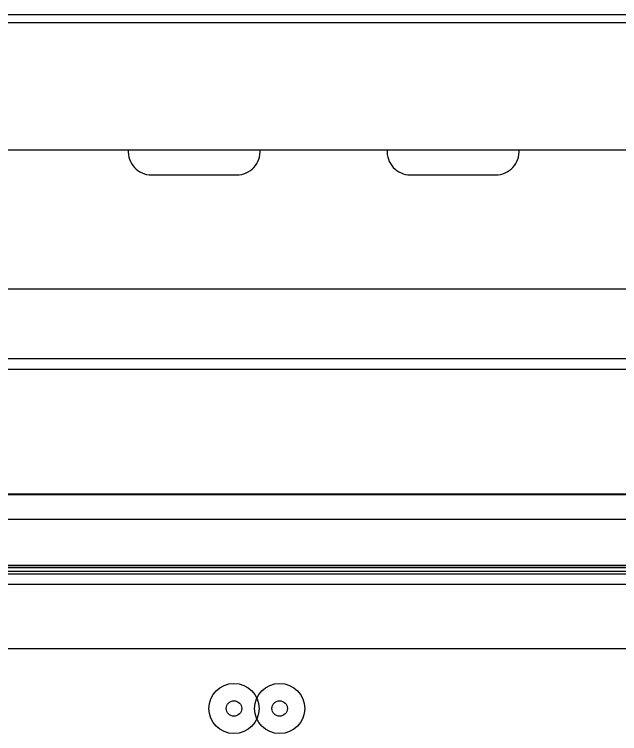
# Model space of a CAD drawing. Header units: millimetres. Extents: x 21899 to 38731, y -5425 to 3612.
# Drawn here: x 32305.7 to 32422.6, y -2836.8 to -2697.9 of the extents above; entities that cross this region are included whole.
import ezdxf

# ---------------------------------------------------------------- set-up
doc = ezdxf.new("R2010")
doc.units = ezdxf.units.MM

msp = doc.modelspace()

# ---------------------------------------------------------------- linework, layer by layer
at = {"color": 7, "linetype": 'Continuous'}
for p, q in [((32231.89634755499, -2697.913506202787), (32541.89634755499, -2697.913506202787)), ((32231.89634755499, -2699.473097693788), (32551.89634755499, -2699.473097693788)), ((32231.89634755499, -2724.082985407784), (32551.89634755499, -2724.082985407784)), ((32332.14634755499, -2728.913506202787), (32348.64634755499, -2728.913506202787)), ((32382.14634755499, -2728.913506202787), (32398.64634755499, -2728.913506202787)), ((32230.585847555, -2750.913506202787), (32545.89634755499, -2750.913506202787)), ((32539.39634755499, -2764.467433996791), (32195.76256420199, -2764.467433996791)), ((32609.39634755499, -2766.467433996784), (31393.39634755499, -2766.467433996784)), ((34140.85703568929, -2790.560327215584), (31376.59680547215, -2790.560327215584)), ((34087.08316410074, -2790.560327215584), (31418.08316410074, -2790.560327215584)), ((34100.396347555, -2795.438161229789), (31383.39634755499, -2795.438161229789)), ((31376.59680547215, -2804.267433996787), (34140.85703568929, -2804.267433996787)), ((31418.08316410074, -2804.267433996783), (34087.08316410074, -2804.267433996783)), ((31300.39634755499, -2804.63933658779), (34182.39634755499, -2804.63933658779)), ((31376.59680547215, -2805.967433996788), (34140.85703568929, -2805.967433996788)), ((31418.08316410074, -2805.967433996784), (34087.08316410074, -2805.967433996784)), ((32536.67636999673, -2820.467433996788), (31298.1121055866, -2820.467433996788)), ((32527.85882115767, -2820.467433996788), (31418.08316410074, -2820.467433996788))]:
    msp.add_line(p, q, dxfattribs=at)
at = {"color": 9, "linetype": 'Continuous'}
for p, q in [((34140.85703568929, -2790.688754802786), (31376.59680547215, -2790.688754802786)), ((34087.08316410074, -2790.688754802786), (31418.08316410074, -2790.688754802786)), ((31376.59680547215, -2804.767433996787), (34140.85703568929, -2804.767433996787)), ((31376.59680547215, -2805.467433996788), (34140.85703568929, -2805.467433996788)), ((31418.08316410074, -2804.767433996783), (34087.08316410074, -2804.767433996783)), ((31418.08316410074, -2805.467433996784), (34087.08316410074, -2805.467433996784)), ((31376.59680547215, -2807.967433996788), (34140.85703568929, -2807.967433996788)), ((31418.08316410074, -2807.967433996784), (34087.08316410074, -2807.967433996784))]:
    msp.add_line(p, q, dxfattribs=at)
at = {"color": 7, "linetype": 'Continuous'}
for centre, radius in [((32348.08316410074, -2831.967433996784), 4.85), ((32356.90071293979, -2831.967433996788), 4.85), ((32348.08316410074, -2831.967433996784), 1.5), ((32356.90071293979, -2831.967433996788), 1.5)]:
    msp.add_circle(centre, radius, dxfattribs=at)
for centre, start, end in [((32332.14634755499, -2724.413506202787), 175.7151991233547, 270), ((32348.64634755499, -2724.413506202787), 270, 4.28480087664532), ((32382.14634755499, -2724.413506202787), 175.7151991233547, 270), ((32398.64634755499, -2724.413506202787), 270, 4.28480087664532)]:
    msp.add_arc(centre, 4.5, start, end, dxfattribs=at)

doc.saveas('drawing.dxf')
